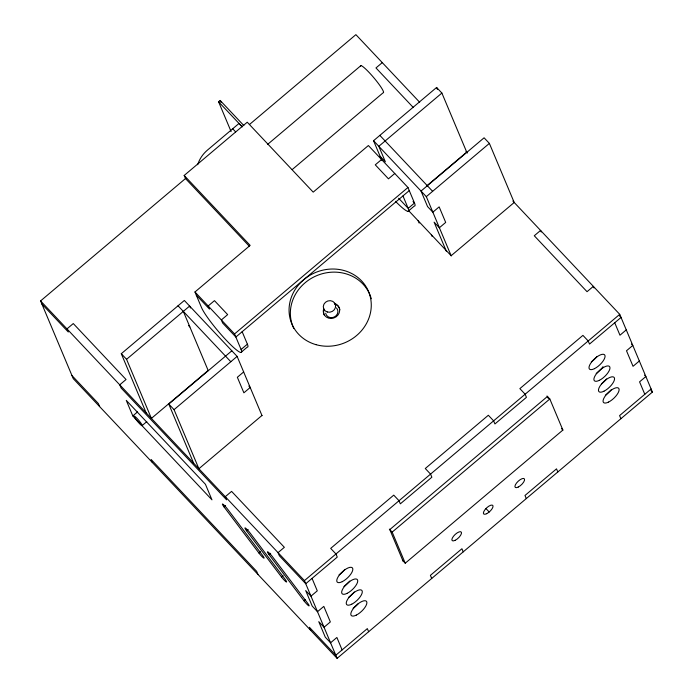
<?xml version="1.0" encoding="UTF-8"?>
<svg xmlns="http://www.w3.org/2000/svg" width="693" height="693" viewBox="0 0 693 693"><rect width="100%" height="100%" fill="white"/><g stroke="black" fill="none" stroke-linecap="round" stroke-linejoin="round"><path stroke-width="1.04" d="M231.098 131.566L218.59 101.793L220.166 100.459L243.832 125.554M249.229 246.136L185.49 178.569L184.182 175.459L247.245 122.211L313.201 192.134L368.381 145.53L407.96 187.482L414.492 203.032A31.22 4.097 49.8 0 1 414.293 206.055L407.986 211.382M512.889 201.074L619.733 314.336L652.416 392.082L337.11 658.35L73.267 378.664L40.584 300.918L185.854 178.24M249.411 124.567L355.89 34.65L419.655 102.243M267.533 144.465L360.914 65.601M382.276 62.621L375.97 67.94L413.349 107.571M292.212 169.56L383.116 92.793A17.689 2.322 49.8 0 0 373.744 77.642A17.689 2.322 49.8 0 0 360.464 66.008M146.128 412.794L121.292 353.716L184.347 300.459L237.119 356.401L262.041 415.679M381.713 160.144L373.544 140.714L436.607 87.457L441.883 93.053L466.718 152.131L426.516 186.079M242.16 331.722L247.384 344.161L241.077 349.48A31.22 4.097 49.8 0 1 226.195 340.168A31.22 4.097 49.8 0 1 201.498 307.527L194.967 291.978L250.147 245.383L184.182 175.459M208.16 370.46L151.403 418.39L126.568 359.312L189.631 306.055L190.445 307.995M441.883 93.053L378.82 146.301L385.36 161.85L380.076 156.263M381.574 159.52L375.268 164.839L388.461 178.829L394.767 173.501M132.813 415.921L126.273 400.381L205.431 484.286L211.963 499.835L132.813 415.921L137.543 411.928M241.077 349.48L234.546 333.939L407.96 187.482M409.268 190.592L235.854 337.041L222.661 323.059L221.353 319.949L227.659 314.622L214.466 300.641L208.16 305.968L209.468 309.078L196.275 295.088M142.048 425.641A6.246 0.823 49.8 0 0 137.145 418.511A6.246 0.823 49.8 0 0 135.187 418.373A6.246 0.823 49.8 0 0 142.048 425.641L146.777 421.647M193.616 463.141L168.78 404.062L231.843 350.805M240.878 352.503L247.184 347.176A31.22 4.097 49.8 0 0 247.384 344.161M261.954 415.479L198.891 468.737L174.056 409.65L237.119 356.401M451.23 255.925L426.316 196.647L489.371 143.39L484.095 137.803L421.032 191.051L427.572 206.601L432.848 212.197L439.154 206.869L445.686 222.418L439.388 227.746L434.104 222.15L446.361 251.299M243.659 371.95L237.352 377.269L243.884 392.818L250.19 387.491L248.874 386.096M224.03 506.904A5.206 0.684 49.8 0 1 222.877 504.149A5.206 0.684 49.8 0 1 227.538 509.095L262.456 555.249A5.206 0.684 49.8 0 1 263.609 558.004A5.206 0.684 49.8 0 1 258.948 553.057L224.03 506.904L225.606 505.569M246.552 530.769A5.206 0.684 49.8 0 1 245.391 528.023A5.206 0.684 49.8 0 1 250.06 532.969L284.979 579.123A5.206 0.684 49.8 0 1 286.131 581.869A5.206 0.684 49.8 0 1 281.471 576.931L246.552 530.769L248.129 529.443M258.948 553.057L260.525 551.723M269.075 554.643A5.206 0.684 49.8 0 1 267.914 551.897A5.206 0.684 49.8 0 1 272.583 556.843L307.501 602.997A5.206 0.684 49.8 0 1 308.654 605.743A5.206 0.684 49.8 0 1 303.984 600.805L269.075 554.643L270.651 553.317M281.471 576.931L283.047 575.597M337.11 658.35L304.435 580.613L619.733 314.336M303.984 600.805L305.561 599.471M626.273 329.885L619.966 335.213L614.734 322.773M549.818 398.969L562.889 430.067L405.24 563.201L392.169 532.111L549.818 398.969L547.002 395.989M639.344 360.984L633.038 366.311L626.498 350.762L632.804 345.435L631.488 344.04M651.108 388.972L619.577 415.592L620.885 418.702M466.042 151.412L467.515 152.98M619.577 315.895L621.041 317.446L589.509 344.075L588.201 340.965L582.926 335.369L519.863 388.626L525.147 394.222L526.446 397.332L494.923 423.96L493.615 420.85L488.34 415.254L425.277 468.511L430.552 474.099L431.86 477.208L400.329 503.837L399.021 500.727L393.745 495.131L330.682 548.388L335.966 553.984L337.266 557.094L305.743 583.723L279.357 555.751L278.049 552.642L284.355 547.314L231.583 491.38L225.277 496.708L226.585 499.818L121.05 387.941L119.742 384.832L126.048 379.504L73.276 323.562L66.97 328.889L68.278 331.999L41.892 304.028M644.559 375.13L645.876 376.533L639.57 381.852L644.802 394.291M650.944 390.523L652.416 392.082M379.851 135.386L432.623 191.32M373.544 140.714L426.316 196.647M413.028 201.481L414.492 203.032L408.186 208.359A31.22 4.097 49.8 0 1 395.486 201.316M398.657 198.259L408.186 208.359L402.962 195.92M408.627 210.655L451.134 255.717L514.206 202.477L489.371 143.39M561.486 428.577L562.889 430.067M241.926 126.55L238.998 123.449L207.476 150.086A31.22 28.552 -22.8 0 0 197.687 164.717M218.59 101.793L242.255 126.888M232.692 128.777L235.629 131.887M485.906 508.506L489.206 511.997M194.967 291.978L234.546 333.939M389.353 529.123L392.169 532.111M178.04 305.786L230.812 361.72M188.539 325.528L189.856 326.931M402.425 560.221L405.24 563.201M121.292 353.716L126.568 359.312M168.78 404.062L174.056 409.65M40.584 300.918L304.435 580.613M71.959 375.554L98.345 403.525L99.653 406.626M594.005 287.924L593.347 286.374L587.04 291.692L534.277 235.759L540.583 230.431L541.233 231.99M436.607 87.457L437.43 89.423M548.276 398.423L547.444 396.457L389.795 529.591L403.04 561.105M557.822 471.959L556.514 468.849L524.982 495.478L526.29 498.588M431.349 234.736L432.016 236.313M418.156 220.755L419.144 223.103M463.227 551.845L461.928 548.735L430.396 575.355L431.704 578.464M220.166 100.459L220.998 102.443M368.641 631.721L367.333 628.612L335.802 655.24L309.416 627.269L310.724 630.379M312.049 578.395L317.273 590.834L310.966 596.162L305.691 590.566L312.222 606.115L317.507 611.702L323.813 606.384L330.344 621.933L324.038 627.252L318.763 621.664L325.294 637.205L330.578 642.801L336.885 637.473L342.108 649.913M183.324 311.382L208.238 370.66M257.961 574.445L256.653 571.335L151.109 459.459L152.417 462.569M336.477 307.9A6.246 5.709 -22.8 0 1 334.347 316.978A6.246 5.709 -22.8 0 1 325.667 313.253M349.766 581.08A10.404 3.993 -43.3 0 1 343.945 586.521M602.971 366.718A10.404 3.993 -43.3 0 1 596.188 373.501M606.583 378.941A10.404 3.993 -43.3 0 1 601.463 383.887M354.34 591.961A10.404 3.993 -43.3 0 1 348.527 597.401M611.157 389.83A10.404 3.993 -43.3 0 1 605.335 395.27M358.376 603.516A10.404 3.993 -43.3 0 1 353.101 608.281M597.106 356.401A10.404 3.993 -43.3 0 1 591.285 361.841M344.863 569.421A10.404 3.993 -43.3 0 1 339.05 574.861M324.341 315.211A8.325 7.614 -22.8 0 1 324.073 309.338M334.615 304.106A8.325 7.614 -22.8 0 1 339.891 309.702M334.295 303.335A8.325 7.614 -22.8 0 1 339.189 312.924A8.325 7.614 -22.8 0 1 328.647 318.148A8.325 7.614 -22.8 0 1 323.744 308.558M293.745 328.335A41.632 38.063 -22.8 0 1 318.139 275.086A41.632 38.063 -22.8 0 1 371.292 298.752M327.339 312.006A6.246 5.709 -22.8 0 0 335.533 305.085A6.246 5.709 -22.8 0 0 325.502 302.252A6.246 5.709 -22.8 0 0 327.339 312.006M455.18 540.306A6.246 2.391 -43.3 0 0 461.425 532.302A6.246 2.391 -43.3 0 0 453.482 536.269A6.246 2.391 -43.3 0 0 455.18 540.306M486.711 513.686A6.246 2.391 -43.3 0 0 492.957 505.673A6.246 2.391 -43.3 0 0 485.013 509.641A6.246 2.391 -43.3 0 0 486.711 513.686M518.243 487.058A6.246 2.391 -43.3 0 0 524.488 479.045A6.246 2.391 -43.3 0 0 516.545 483.012A6.246 2.391 -43.3 0 0 518.243 487.058M603.975 391.199A10.404 3.993 -43.3 0 0 614.388 377.841A10.404 3.993 -43.3 0 0 601.143 384.459A10.404 3.993 -43.3 0 0 603.975 391.199M599.402 380.31A10.404 3.993 -43.3 0 0 609.814 366.961A10.404 3.993 -43.3 0 0 596.569 373.579A10.404 3.993 -43.3 0 0 599.402 380.31M608.549 402.079A10.404 3.993 -43.3 0 0 618.962 388.73A10.404 3.993 -43.3 0 0 605.725 395.348A10.404 3.993 -43.3 0 0 608.549 402.079M351.732 604.209A10.404 3.993 -43.3 0 0 362.144 590.86A10.404 3.993 -43.3 0 0 348.908 597.479A10.404 3.993 -43.3 0 0 351.732 604.209M347.158 593.329A10.404 3.993 -43.3 0 0 357.571 579.98A10.404 3.993 -43.3 0 0 344.334 586.599A10.404 3.993 -43.3 0 0 347.158 593.329M356.315 615.098A10.404 3.993 -43.3 0 0 366.718 601.741A10.404 3.993 -43.3 0 0 353.482 608.367A10.404 3.993 -43.3 0 0 356.315 615.098M594.499 368.65A10.404 3.993 -43.3 0 0 604.911 355.301A10.404 3.993 -43.3 0 0 591.666 361.919A10.404 3.993 -43.3 0 0 594.499 368.65M342.255 581.67A10.404 3.993 -43.3 0 0 352.668 568.312A10.404 3.993 -43.3 0 0 339.431 574.939A10.404 3.993 -43.3 0 0 342.255 581.67M316.043 344.672A41.632 38.063 -22.8 0 0 370.66 298.553A41.632 38.063 -22.8 0 0 303.777 279.66A41.632 38.063 -22.8 0 0 316.043 344.672"/></g></svg>
